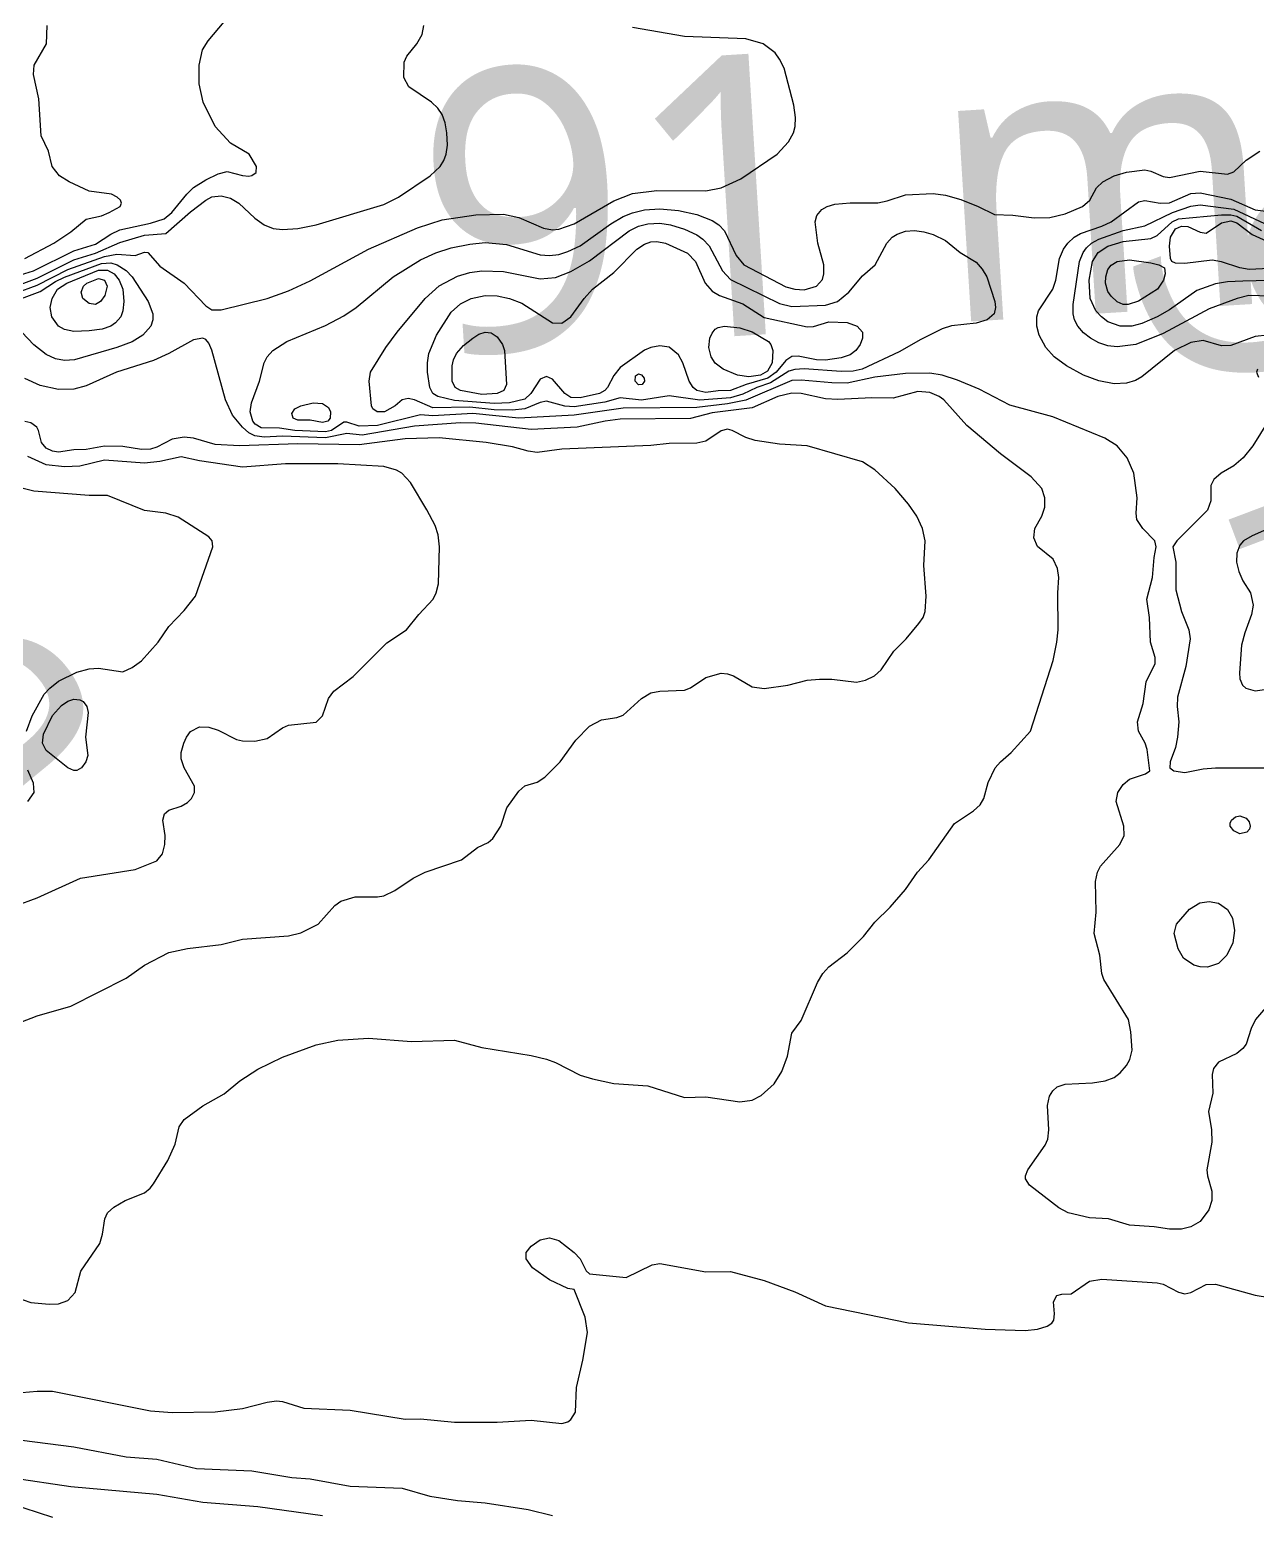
# Model space of a CAD drawing. Extents: x 474277 to 475042, y 254928 to 255625.
# Drawn here: x 474545.12 to 474575.8, y 255560.23 to 255597.33 of the extents above; entities that cross this region are included whole.
import ezdxf

# ---------------------------------------------------------------- set-up
doc = ezdxf.new("R2010")
doc.units = 0
doc.header["$MEASUREMENT"] = 0
doc.layers.add('BaseMapV2_DTM_export_MonNov09090547073261 — entities', color=1, linetype='CONTINUOUS')
doc.styles.get("Standard").update_dxf_attribs({"font": 'romans.shx'})

msp = doc.modelspace()

# ---------------------------------------------------------------- linework, layer by layer
at = {"layer": 'BaseMapV2_DTM_export_MonNov09090547073261 — entities', "color": 15, "linetype": 'Continuous', "true_color": 0xb7484b}
for points in [[(474543.693, 255590.837, 89.75), (474545.212, 255591.308, 89.75), (474546.224, 255591.805, 89.75), (474546.761, 255591.977, 89.75), (474547.144, 255592.224, 89.75), (474547.374, 255592.336, 89.75), (474548.141, 255592.496, 89.75), (474548.483, 255592.611, 89.75), (474548.676, 255592.765, 89.75), (474549.046, 255593.225, 89.75), (474549.214, 255593.386, 89.75), (474549.521, 255593.582, 89.75), (474549.828, 255593.734, 89.75), (474550.058, 255593.792, 89.75), (474550.441, 255593.686, 89.75), (474550.594, 255593.677, 89.75), (474550.671, 255593.686, 89.75), (474550.783, 255593.762, 89.75), (474550.785, 255593.915, 89.75), (474550.603, 255594.222, 89.75), (474550.134, 255594.497, 89.75), (474549.752, 255594.912, 89.75), (474549.459, 255595.525, 89.75), (474549.352, 255595.985, 89.75), (474549.358, 255596.445, 89.75), (474549.439, 255596.829, 89.75), (474549.577, 255597.059, 89.75), (474549.981, 255597.529, 89.75)], [(474544.614, 255590.87, 90), (474545.304, 255591.126, 90), (474546.224, 255591.579, 90), (474546.761, 255591.749, 90), (474547.374, 255592.019, 90), (474547.987, 255592.197, 90), (474548.524, 255592.242, 90), (474549.137, 255592.778, 90), (474549.521, 255593.073, 90), (474549.674, 255593.157, 90), (474549.904, 255593.181, 90), (474550.134, 255593.121, 90), (474550.343, 255592.995, 90), (474550.748, 255592.625, 90), (474550.978, 255592.461, 90), (474551.208, 255592.369, 90), (474551.438, 255592.342, 90), (474551.821, 255592.366, 90), (474552.281, 255592.455, 90), (474553.968, 255592.962, 90), (474554.337, 255593.148, 90), (474555.127, 255593.685, 90), (474555.373, 255593.915, 90), (474555.472, 255594.068, 90), (474555.527, 255594.222, 90), (474555.557, 255594.452, 90), (474555.544, 255594.758, 90), (474555.502, 255595.004, 90), (474555.423, 255595.218, 90), (474555.321, 255595.372, 90), (474555.161, 255595.525, 90), (474554.597, 255595.908, 90), (474554.471, 255596.138, 90), (474554.479, 255596.522, 90), (474554.544, 255596.675, 90), (474554.791, 255596.982, 90), (474554.924, 255597.212, 90), (474554.972, 255597.442, 90)], [(474544.767, 255590.748, 90.25), (474545.304, 255590.953, 90.25), (474546.07, 255591.337, 90.25), (474546.991, 255591.669, 90.25), (474547.297, 255591.728, 90.25), (474547.757, 255591.693, 90.25), (474547.987, 255591.772, 90.25), (474548.074, 255591.768, 90.25), (474548.371, 255591.428, 90.25), (474548.981, 255591.001, 90.25), (474549.521, 255590.431, 90.25), (474549.674, 255590.333, 90.25), (474549.904, 255590.33, 90.25), (474551.054, 255590.616, 90.25), (474551.591, 255590.806, 90.25), (474552.128, 255591.061, 90.25), (474553.586, 255591.845, 90.25), (474554.812, 255592.381, 90.25), (474555.425, 255592.582, 90.25), (474556.268, 255592.707, 90.25), (474556.958, 255592.723, 90.25), (474557.342, 255592.644, 90.25), (474557.955, 255592.378, 90.25), (474558.185, 255592.336, 90.25), (474558.339, 255592.346, 90.25), (474558.722, 255592.478, 90.25), (474559.719, 255593.055, 90.25), (474560.179, 255593.237, 90.25), (474560.792, 255593.314, 90.25), (474562.019, 255593.309, 90.25), (474562.402, 255593.378, 90.25), (474562.887, 255593.608, 90.25), (474563.797, 255594.222, 90.25), (474564.083, 255594.528, 90.25), (474564.206, 255594.758, 90.25), (474564.247, 255594.912, 90.25), (474564.259, 255595.142, 90.25), (474564.218, 255595.448, 90.25), (474563.971, 255596.369, 90.25), (474563.86, 255596.599, 90.25), (474563.749, 255596.752, 90.25), (474563.45, 255596.982, 90.25), (474563.016, 255597.104, 90.25), (474561.482, 255597.163, 90.25), (474560.179, 255597.387, 90.25)], [(474544.997, 255591.615, 89.5), (474545.72, 255591.998, 89.5), (474546.147, 255592.281, 89.5), (474546.53, 255592.601, 89.5), (474546.914, 255592.686, 89.5), (474547.105, 255592.765, 89.5), (474547.381, 255592.918, 89.5), (474547.416, 255592.995, 89.5), (474547.387, 255593.071, 89.5), (474547.304, 255593.148, 89.5), (474547.161, 255593.225, 89.5), (474546.607, 255593.299, 89.5), (474546.104, 255593.531, 89.5), (474545.864, 255593.685, 89.5), (474545.679, 255593.915, 89.5), (474545.587, 255594.298, 89.5), (474545.411, 255594.682, 89.5), (474545.349, 255595.602, 89.5), (474545.212, 255596.215, 89.5), (474545.236, 255596.445, 89.5), (474545.544, 255596.982, 89.5), (474545.558, 255597.442, 89.5)], [(474576.358, 255573.308, 90.5), (474575.753, 255572.599, 90.5), (474575.638, 255572.369, 90.5), (474575.518, 255571.985, 90.5), (474575.437, 255571.869, 90.5), (474575.284, 255571.745, 90.5), (474574.824, 255571.529, 90.5), (474574.698, 255571.372, 90.5), (474574.665, 255571.219, 90.5), (474574.688, 255570.759, 90.5), (474574.574, 255570.299, 90.5), (474574.648, 255569.839, 90.5), (474574.66, 255569.532, 90.5), (474574.537, 255568.842, 90.5), (474574.55, 255568.688, 90.5), (474574.658, 255568.305, 90.5), (474574.661, 255568.075, 90.5), (474574.583, 255567.845, 90.5), (474574.364, 255567.552, 90.5), (474574.134, 255567.414, 90.5), (474573.904, 255567.355, 90.5), (474573.597, 255567.355, 90.5), (474573.214, 255567.42, 90.5), (474572.6, 255567.454, 90.5), (474572.076, 255567.615, 90.5), (474571.604, 255567.638, 90.5), (474571.067, 255567.767, 90.5), (474570.837, 255567.888, 90.5), (474570.104, 255568.458, 90.5), (474570.004, 255568.612, 90.5), (474570.001, 255568.688, 90.5), (474570.058, 255568.842, 90.5), (474570.496, 255569.455, 90.5), (474570.564, 255569.609, 90.5), (474570.586, 255569.839, 90.5), (474570.549, 255570.452, 90.5), (474570.603, 255570.682, 90.5), (474570.683, 255570.819, 90.5), (474570.795, 255570.912, 90.5), (474570.99, 255570.98, 90.5), (474571.68, 255571.011, 90.5), (474571.992, 255571.065, 90.5), (474572.217, 255571.145, 90.5), (474572.37, 255571.261, 90.5), (474572.527, 255571.449, 90.5), (474572.613, 255571.602, 90.5), (474572.667, 255571.832, 90.5), (474572.637, 255572.292, 90.5), (474572.573, 255572.599, 90.5), (474571.964, 255573.596, 90.5), (474571.909, 255573.749, 90.5), (474571.859, 255574.209, 90.5), (474571.719, 255574.746, 90.5), (474571.768, 255575.283, 90.5), (474571.749, 255576.049, 90.5), (474571.799, 255576.279, 90.5), (474571.876, 255576.433, 90.5), (474572.361, 255576.969, 90.5), (474572.467, 255577.199, 90.5), (474572.462, 255577.429, 90.5), (474572.267, 255578.043, 90.5), (474572.309, 255578.273, 90.5), (474572.447, 255578.473, 90.5), (474572.6, 255578.602, 90.5), (474572.999, 255578.733, 90.5), (474573.11, 255578.81, 90.5), (474573.047, 255579.346, 90.5), (474572.995, 255579.5, 90.5), (474572.826, 255579.806, 90.5), (474572.8, 255580.036, 90.5), (474572.946, 255580.497, 90.5), (474573.018, 255581.033, 90.5), (474573.245, 255581.493, 90.5), (474573.241, 255581.647, 90.5), (474573.126, 255582.03, 90.5), (474573.104, 255582.643, 90.5), (474573.034, 255583.104, 90.5), (474573.178, 255583.64, 90.5), (474573.214, 255584.14, 90.5), (474573.268, 255584.407, 90.5), (474573.233, 255584.56, 90.5), (474572.932, 255584.867, 90.5), (474572.787, 255585.097, 90.5), (474572.769, 255585.25, 90.5), (474572.792, 255585.634, 90.5), (474572.707, 255586.247, 90.5), (474572.545, 255586.631, 90.5), (474572.294, 255586.937, 90.5), (474571.987, 255587.123, 90.5), (474570.683, 255587.656, 90.5), (474569.61, 255587.949, 90.5), (474568.843, 255588.348, 90.5), (474568.307, 255588.574, 90.5), (474567.923, 255588.704, 90.5), (474567.616, 255588.746, 90.5), (474567.003, 255588.74, 90.5), (474566.236, 255588.653, 90.5), (474565.546, 255588.502, 90.5), (474565.163, 255588.507, 90.5), (474564.396, 255588.579, 90.5), (474564.166, 255588.567, 90.5), (474563.016, 255588.072, 90.5), (474562.556, 255587.981, 90.5), (474561.789, 255587.895, 90.5), (474559.949, 255587.874, 90.5), (474558.722, 255587.7, 90.5), (474557.342, 255587.627, 90.5), (474556.192, 255587.739, 90.5), (474555.195, 255587.685, 90.5), (474554.888, 255587.712, 90.5), (474553.815, 255587.439, 90.5), (474553.355, 255587.424, 90.5), (474553.048, 255587.525, 90.5), (474552.971, 255587.522, 90.5), (474552.665, 255587.321, 90.5), (474552.511, 255587.286, 90.5), (474551.744, 255587.317, 90.5), (474551.361, 255587.378, 90.5), (474550.901, 255587.387, 90.5), (474550.755, 255587.474, 90.5), (474550.7, 255587.551, 90.5), (474550.628, 255587.781, 90.5), (474550.662, 255588.011, 90.5), (474550.865, 255588.548, 90.5), (474550.975, 255589.008, 90.5), (474551.057, 255589.161, 90.5), (474551.192, 255589.314, 90.5), (474551.545, 255589.544, 90.5), (474552.511, 255589.942, 90.5), (474552.971, 255590.182, 90.5), (474553.278, 255590.394, 90.5), (474554.2, 255591.155, 90.5), (474554.888, 255591.583, 90.5), (474555.272, 255591.755, 90.5), (474555.655, 255591.882, 90.5), (474556.115, 255591.978, 90.5), (474556.498, 255592.015, 90.5), (474557.035, 255591.962, 90.5), (474557.879, 255591.705, 90.5), (474558.109, 255591.689, 90.5), (474558.339, 255591.719, 90.5), (474558.569, 255591.789, 90.5), (474558.875, 255591.935, 90.5), (474559.642, 255592.48, 90.5), (474559.949, 255592.664, 90.5), (474560.179, 255592.758, 90.5), (474560.486, 255592.831, 90.5), (474560.869, 255592.858, 90.5), (474561.329, 255592.819, 90.5), (474561.789, 255592.712, 90.5), (474562.172, 255592.562, 90.5), (474562.337, 255592.458, 90.5), (474562.484, 255592.305, 90.5), (474562.77, 255591.691, 90.5), (474562.964, 255591.461, 90.5), (474564.013, 255590.907, 90.5), (474564.243, 255590.848, 90.5), (474564.473, 255590.836, 90.5), (474564.779, 255590.924, 90.5), (474564.933, 255591.091, 90.5), (474564.967, 255591.231, 90.5), (474564.962, 255591.461, 90.5), (474564.817, 255591.998, 90.5), (474564.745, 255592.535, 90.5), (474564.786, 255592.688, 90.5), (474564.915, 255592.841, 90.5), (474565.048, 255592.918, 90.5), (474565.239, 255592.975, 90.5), (474565.623, 255593.009, 90.5), (474566.313, 255593.011, 90.5), (474566.543, 255593.054, 90.5), (474567.003, 255593.204, 90.5), (474567.693, 255593.242, 90.5), (474568, 255593.195, 90.5), (474568.383, 255593.087, 90.5), (474568.821, 255592.918, 90.5), (474569.227, 255592.718, 90.5), (474569.687, 255592.699, 90.5), (474570.223, 255592.633, 90.5), (474570.607, 255592.642, 90.5), (474570.99, 255592.732, 90.5), (474571.428, 255592.918, 90.5), (474571.61, 255593.071, 90.5), (474571.774, 255593.378, 90.5), (474571.933, 255593.531, 90.5), (474572.217, 255593.685, 90.5), (474572.524, 255593.773, 90.5), (474572.984, 255593.833, 90.5), (474573.137, 255593.801, 90.5), (474573.444, 255593.662, 90.5), (474573.597, 255593.637, 90.5), (474574.364, 255593.799, 90.5), (474575.054, 255593.726, 90.5), (474575.207, 255593.785, 90.5), (474575.514, 255594.077, 90.5), (474575.856, 255594.298, 90.5)], [(474576.358, 255589.732, 90.75), (474575.744, 255589.663, 90.75), (474575.131, 255589.44, 90.75), (474574.901, 255589.437, 90.75), (474574.441, 255589.569, 90.75), (474574.134, 255589.515, 90.75), (474573.723, 255589.314, 90.75), (474572.907, 255588.656, 90.75), (474572.754, 255588.57, 90.75), (474572.524, 255588.498, 90.75), (474572.217, 255588.483, 90.75), (474571.834, 255588.556, 90.75), (474571.45, 255588.702, 90.75), (474571.03, 255588.931, 90.75), (474570.721, 255589.161, 90.75), (474570.513, 255589.391, 90.75), (474570.346, 255589.698, 90.75), (474570.286, 255589.928, 90.75), (474570.285, 255590.158, 90.75), (474570.327, 255590.311, 90.75), (474570.685, 255590.848, 90.75), (474570.76, 255591.072, 90.75), (474570.85, 255591.615, 90.75), (474570.95, 255591.845, 90.75), (474571.06, 255591.998, 90.75), (474571.223, 255592.151, 90.75), (474571.374, 255592.243, 90.75), (474571.91, 255592.424, 90.75), (474572.147, 255592.535, 90.75), (474572.83, 255593.035, 90.75), (474572.984, 255593.064, 90.75), (474573.367, 255593, 90.75), (474573.597, 255593.006, 90.75), (474574.134, 255593.242, 90.75), (474574.364, 255593.259, 90.75), (474575.131, 255593.098, 90.75), (474575.744, 255592.832, 90.75), (474576.204, 255592.771, 90.75)], [(474572.757, 255589.468, 91), (474572.294, 255589.405, 91), (474572.064, 255589.434, 91), (474571.834, 255589.508, 91), (474571.627, 255589.621, 91), (474571.45, 255589.762, 91), (474571.31, 255589.928, 91), (474571.231, 255590.081, 91), (474571.193, 255590.234, 91), (474571.191, 255590.464, 91), (474571.349, 255591.538, 91), (474571.444, 255591.768, 91), (474571.527, 255591.882, 91), (474571.654, 255591.998, 91), (474571.834, 255592.098, 91), (474572.447, 255592.318, 91), (474572.984, 255592.434, 91), (474573.674, 255592.763, 91), (474574.134, 255592.921, 91), (474574.364, 255592.957, 91), (474575.207, 255592.846, 91), (474575.974, 255592.491, 91)], [(474553.982, 255587.781, 90.75), (474553.802, 255587.781, 90.75), (474553.696, 255587.857, 90.75), (474553.659, 255587.934, 90.75), (474553.606, 255588.548, 90.75), (474553.639, 255588.778, 90.75), (474554.02, 255589.391, 90.75), (474554.303, 255589.774, 90.75), (474555.005, 255590.618, 90.75), (474555.348, 255590.93, 90.75), (474555.808, 255591.177, 90.75), (474556.115, 255591.266, 90.75), (474556.422, 255591.31, 90.75), (474556.958, 255591.291, 90.75), (474557.879, 255591.107, 90.75), (474558.262, 255591.14, 90.75), (474558.645, 255591.293, 90.75), (474559.105, 255591.555, 90.75), (474560.102, 255592.309, 90.75), (474560.332, 255592.42, 90.75), (474560.562, 255592.482, 90.75), (474560.869, 255592.497, 90.75), (474561.131, 255592.458, 90.75), (474561.482, 255592.348, 90.75), (474561.789, 255592.205, 90.75), (474561.942, 255592.097, 90.75), (474562.096, 255591.936, 90.75), (474562.431, 255591.308, 90.75), (474562.632, 255591.094, 90.75), (474563.859, 255590.494, 90.75), (474564.166, 255590.417, 90.75), (474565.009, 255590.447, 90.75), (474565.302, 255590.541, 90.75), (474565.587, 255590.771, 90.75), (474565.93, 255591.179, 90.75), (474566.25, 255591.461, 90.75), (474566.537, 255591.998, 90.75), (474566.673, 255592.151, 90.75), (474566.793, 255592.228, 90.75), (474567.003, 255592.295, 90.75), (474567.233, 255592.312, 90.75), (474567.463, 255592.282, 90.75), (474567.693, 255592.214, 90.75), (474568, 255592.065, 90.75), (474568.372, 255591.768, 90.75), (474568.767, 255591.521, 90.75), (474568.92, 255591.348, 90.75), (474569.037, 255591.155, 90.75), (474569.24, 255590.541, 90.75), (474569.256, 255590.388, 90.75), (474569.217, 255590.234, 90.75), (474569.047, 255590.081, 90.75), (474568.767, 255590.001, 90.75), (474568.153, 255589.936, 90.75), (474567.923, 255589.862, 90.75), (474567.386, 255589.595, 90.75), (474566.85, 255589.284, 90.75), (474565.922, 255588.854, 90.75), (474565.7, 255588.804, 90.75), (474565.393, 255588.791, 90.75), (474564.473, 255588.855, 90.75), (474564.243, 255588.844, 90.75), (474564.089, 255588.797, 90.75), (474563.629, 255588.512, 90.75), (474563.292, 255588.394, 90.75), (474562.939, 255588.228, 90.75), (474562.632, 255588.136, 90.75), (474561.866, 255588.078, 90.75), (474561.099, 255588.183, 90.75), (474560.409, 255588.076, 90.75), (474559.872, 255588.133, 90.75), (474559.489, 255588.029, 90.75), (474558.722, 255587.906, 90.75), (474558.492, 255587.925, 90.75), (474558.032, 255588.051, 90.75), (474557.879, 255588.018, 90.75), (474557.495, 255587.858, 90.75), (474557.188, 255587.827, 90.75), (474556.728, 255587.834, 90.75), (474556.115, 255587.898, 90.75), (474555.195, 255587.881, 90.75), (474554.735, 255588.082, 90.75), (474554.581, 255588.117, 90.75), (474554.428, 255588.081, 90.75), (474554.25, 255587.934, 90.75), (474553.982, 255587.781, 90.75)], [(474572.657, 255589.928, 91.25), (474572.37, 255589.922, 91.25), (474572.064, 255590.033, 91.25), (474571.9, 255590.158, 91.25), (474571.762, 255590.311, 91.25), (474571.617, 255590.618, 91.25), (474571.591, 255591.078, 91.25), (474571.679, 255591.538, 91.25), (474571.819, 255591.768, 91.25), (474572.064, 255591.927, 91.25), (474572.447, 255592.038, 91.25), (474573.137, 255592.113, 91.25), (474573.29, 255592.194, 91.25), (474573.664, 255592.535, 91.25), (474573.827, 255592.607, 91.25), (474574.901, 255592.711, 91.25), (474575.131, 255592.71, 91.25), (474575.284, 255592.674, 91.25), (474575.897, 255592.316, 91.25)], [(474576.427, 255591.385, 91.5), (474575.591, 255591.345, 91.5), (474575.361, 255591.386, 91.5), (474574.901, 255591.536, 91.5), (474574.671, 255591.57, 91.5), (474573.981, 255591.491, 91.5), (474573.751, 255591.496, 91.5), (474573.658, 255591.538, 91.5), (474573.625, 255591.615, 91.5), (474573.604, 255591.921, 91.5), (474573.629, 255592.151, 91.5), (474573.751, 255592.357, 91.5), (474573.904, 255592.427, 91.5), (474574.057, 255592.415, 91.5), (474574.364, 255592.274, 91.5), (474574.517, 255592.252, 91.5), (474574.901, 255592.505, 91.5), (474575.131, 255592.554, 91.5), (474575.284, 255592.508, 91.5), (474575.667, 255592.217, 91.5), (474576.127, 255592.01, 91.5)], [(474557.112, 255588.011, 91), (474556.728, 255587.99, 91), (474555.732, 255588.07, 91), (474555.32, 255588.164, 91), (474555.193, 255588.241, 91), (474555.116, 255588.394, 91), (474555.06, 255588.778, 91), (474555.057, 255589.008, 91), (474555.094, 255589.238, 91), (474555.284, 255589.698, 91), (474555.655, 255590.274, 91), (474555.885, 255590.48, 91), (474556.154, 255590.618, 91), (474556.498, 255590.689, 91), (474556.805, 255590.682, 91), (474557.112, 255590.619, 91), (474557.418, 255590.497, 91), (474558.185, 255590.012, 91), (474558.415, 255589.999, 91), (474558.645, 255590.155, 91), (474558.975, 255590.618, 91), (474559.187, 255590.848, 91), (474559.719, 255591.265, 91), (474560.287, 255591.845, 91), (474560.486, 255591.978, 91), (474560.639, 255592.032, 91), (474560.792, 255592.043, 91), (474561.005, 255591.998, 91), (474561.559, 255591.746, 91), (474561.76, 255591.538, 91), (474561.995, 255591.001, 91), (474562.172, 255590.8, 91), (474562.36, 255590.694, 91), (474562.939, 255590.479, 91), (474563.476, 255590.138, 91), (474564.549, 255589.904, 91), (474564.703, 255589.915, 91), (474565.086, 255590.032, 91), (474565.546, 255590.019, 91), (474565.797, 255589.928, 91), (474565.932, 255589.774, 91), (474565.93, 255589.621, 91), (474565.87, 255589.468, 91), (474565.766, 255589.314, 91), (474565.623, 255589.208, 91), (474565.393, 255589.132, 91), (474565.009, 255589.078, 91), (474564.779, 255589.086, 91), (474564.319, 255589.176, 91), (474564.166, 255589.165, 91), (474564.013, 255589.069, 91), (474563.772, 255588.778, 91), (474563.565, 255588.624, 91), (474563.022, 255588.471, 91), (474562.632, 255588.316, 91), (474562.326, 255588.312, 91), (474562.019, 255588.265, 91), (474561.792, 255588.318, 91), (474561.701, 255588.394, 91), (474561.598, 255588.548, 91), (474561.441, 255589.008, 91), (474561.329, 255589.211, 91), (474561.099, 255589.397, 91), (474560.869, 255589.437, 91), (474560.639, 255589.394, 91), (474560.486, 255589.321, 91), (474559.872, 255588.895, 91), (474559.719, 255588.692, 91), (474559.562, 255588.394, 91), (474559.489, 255588.314, 91), (474559.359, 255588.241, 91), (474558.875, 255588.131, 91), (474558.645, 255588.143, 91), (474558.492, 255588.244, 91), (474558.185, 255588.597, 91), (474558.032, 255588.663, 91), (474557.879, 255588.6, 91), (474557.645, 255588.241, 91), (474557.495, 255588.1, 91), (474557.112, 255588.011, 91)], [(474544.918, 255590.618, 90.5), (474545.38, 255590.795, 90.5), (474545.764, 255591.045, 90.5), (474545.994, 255591.151, 90.5), (474546.914, 255591.489, 90.5), (474547.144, 255591.505, 90.5), (474547.31, 255591.461, 90.5), (474547.527, 255591.316, 90.5), (474547.684, 255591.155, 90.5), (474548.077, 255590.541, 90.5), (474548.198, 255590.234, 90.5), (474548.199, 255590.081, 90.5), (474548.148, 255589.928, 90.5), (474547.951, 255589.698, 90.5), (474547.681, 255589.534, 90.5), (474547.297, 255589.392, 90.5), (474546.236, 255589.084, 90.5)], [(474546.935, 255589.851, 90.75), (474546.607, 255589.805, 90.75), (474546.224, 255589.793, 90.75), (474545.994, 255589.839, 90.75), (474545.84, 255589.928, 90.75), (474545.675, 255590.158, 90.75), (474545.632, 255590.388, 90.75), (474545.679, 255590.618, 90.75), (474545.813, 255590.848, 90.75), (474546.048, 255591.001, 90.75), (474546.837, 255591.323, 90.75), (474547.067, 255591.328, 90.75), (474547.232, 255591.231, 90.75), (474547.357, 255591.078, 90.75), (474547.444, 255590.848, 90.75), (474547.47, 255590.541, 90.75), (474547.45, 255590.311, 90.75), (474547.394, 255590.158, 90.75), (474547.264, 255590.004, 90.75), (474547.144, 255589.925, 90.75), (474546.935, 255589.851, 90.75)], [(474572.571, 255590.464, 91.5), (474572.447, 255590.47, 91.5), (474572.294, 255590.535, 91.5), (474572.14, 255590.672, 91.5), (474572.064, 255590.787, 91.5), (474572.006, 255591.001, 91.5), (474572.012, 255591.155, 91.5), (474572.064, 255591.337, 91.5), (474572.14, 255591.448, 91.5), (474572.294, 255591.544, 91.5), (474572.6, 255591.579, 91.5), (474573.137, 255591.507, 91.5), (474573.332, 255591.461, 91.5), (474573.478, 255591.385, 91.5), (474573.493, 255591.231, 91.5), (474573.455, 255591.078, 91.5), (474573.303, 255590.848, 91.5), (474572.83, 255590.549, 91.5), (474572.571, 255590.464, 91.5)], [(474546.892, 255590.541, 91), (474546.761, 255590.47, 91), (474546.607, 255590.491, 91), (474546.45, 255590.618, 91), (474546.403, 255590.771, 91), (474546.468, 255590.925, 91), (474546.551, 255591.001, 91), (474546.837, 255591.116, 91), (474546.988, 255591.078, 91), (474547.052, 255590.925, 91), (474546.995, 255590.694, 91), (474546.892, 255590.541, 91)], [(474576.434, 255591.078, 91.25), (474575.437, 255591.053, 91.25), (474575.054, 255591.031, 91.25), (474574.747, 255590.979, 91.25), (474574.287, 255590.812, 91.25), (474573.597, 255590.329, 91.25), (474573.291, 255590.158, 91.25), (474572.907, 255589.994, 91.25), (474572.657, 255589.928, 91.25)], [(474576.664, 255590.66, 91), (474575.584, 255590.694, 91), (474575.296, 255590.618, 91), (474574.594, 255590.357, 91), (474573.444, 255589.743, 91), (474572.757, 255589.468, 91)], [(474563.385, 255588.701, 91.25), (474563.093, 255588.66, 91.25), (474562.807, 255588.701, 91.25), (474562.451, 255588.854, 91.25), (474562.249, 255588.999, 91.25), (474562.145, 255589.161, 91.25), (474562.091, 255589.391, 91.25), (474562.117, 255589.621, 91.25), (474562.172, 255589.753, 91.25), (474562.249, 255589.846, 91.25), (474562.326, 255589.894, 91.25), (474562.479, 255589.927, 91.25), (474562.863, 255589.883, 91.25), (474563.169, 255589.782, 91.25), (474563.585, 255589.544, 91.25), (474563.642, 255589.468, 91.25), (474563.689, 255589.314, 91.25), (474563.675, 255589.008, 91.25), (474563.553, 255588.804, 91.25), (474563.385, 255588.701, 91.25)], [(474544.767, 255565.655, 90.25), (474545.15, 255565.529, 90.25), (474545.61, 255565.48, 90.25), (474545.84, 255565.493, 90.25), (474546.07, 255565.575, 90.25), (474546.255, 255565.775, 90.25), (474546.395, 255566.311, 90.25), (474546.87, 255567.002, 90.25), (474546.943, 255567.232, 90.25), (474546.998, 255567.615, 90.25), (474547.067, 255567.768, 90.25), (474547.221, 255567.904, 90.25), (474547.508, 255568.075, 90.25), (474547.987, 255568.266, 90.25), (474548.133, 255568.382, 90.25), (474548.217, 255568.491, 90.25), (474548.568, 255569.072, 90.25), (474548.754, 255569.478, 90.25), (474548.859, 255569.915, 90.25), (474548.984, 255570.099, 90.25), (474549.444, 255570.443, 90.25), (474549.981, 255570.74, 90.25), (474550.374, 255571.065, 90.25), (474550.824, 255571.356, 90.25), (474551.438, 255571.659, 90.25), (474552.281, 255571.963, 90.25), (474552.818, 255572.083, 90.25), (474553.585, 255572.134, 90.25), (474554.658, 255572.044, 90.25), (474555.732, 255572.082, 90.25), (474556.422, 255571.897, 90.25), (474557.649, 255571.698, 90.25), (474558.032, 255571.604, 90.25), (474558.262, 255571.521, 90.25), (474558.875, 255571.21, 90.25), (474559.182, 255571.115, 90.25), (474559.719, 255570.996, 90.25), (474560.562, 255570.936, 90.25), (474561.482, 255570.65, 90.25), (474562.019, 255570.666, 90.25), (474562.863, 255570.544, 90.25), (474563.169, 255570.585, 90.25), (474563.399, 255570.695, 90.25), (474563.719, 255570.989, 90.25), (474563.911, 255571.295, 90.25), (474564.057, 255571.679, 90.25), (474564.166, 255572.254, 90.25), (474564.396, 255572.573, 90.25), (474564.806, 255573.519, 90.25), (474564.936, 255573.749, 90.25), (474565.086, 255573.914, 90.25), (474565.546, 255574.262, 90.25), (474565.951, 255574.669, 90.25), (474566.236, 255575.034, 90.25), (474566.62, 255575.402, 90.25), (474567.003, 255575.846, 90.25), (474567.307, 255576.279, 90.25), (474567.59, 255576.586, 90.25), (474568.23, 255577.499, 90.25), (474568.704, 255577.813, 90.25), (474568.87, 255577.966, 90.25), (474568.958, 255578.12, 90.25), (474569.073, 255578.519, 90.25), (474569.247, 255578.886, 90.25), (474569.376, 255579.04, 90.25), (474569.646, 255579.27, 90.25), (474570.126, 255579.806, 90.25), (474570.698, 255581.57, 90.25), (474570.79, 255582.03, 90.25), (474570.817, 255582.337, 90.25), (474570.812, 255583.257, 90.25), (474570.84, 255583.64, 90.25), (474570.801, 255583.87, 90.25), (474570.696, 255584.1, 90.25), (474570.3, 255584.418, 90.25), (474570.208, 255584.637, 90.25), (474570.24, 255584.867, 90.25), (474570.407, 255585.174, 90.25), (474570.485, 255585.404, 90.25), (474570.489, 255585.634, 90.25), (474570.407, 255585.864, 90.25), (474570.147, 255586.157, 90.25), (474569.38, 255586.731, 90.25), (474568.537, 255587.445, 90.25), (474567.964, 255588.087, 90.25), (474567.846, 255588.171, 90.25), (474567.616, 255588.268, 90.25), (474567.31, 255588.291, 90.25), (474566.696, 255588.125, 90.25), (474566.16, 255588.136, 90.25), (474565.316, 255588.092, 90.25), (474565.009, 255588.11, 90.25), (474564.396, 255588.242, 90.25), (474564.166, 255588.252, 90.25), (474563.818, 255588.164, 90.25), (474563.169, 255587.884, 90.25), (474562.172, 255587.756, 90.25), (474561.636, 255587.621, 90.25), (474559.872, 255587.601, 90.25), (474559.501, 255587.551, 90.25), (474558.799, 255587.4, 90.25), (474557.649, 255587.344, 90.25), (474556.268, 255587.501, 90.25), (474555.885, 255587.507, 90.25), (474554.735, 255587.425, 90.25), (474553.431, 255587.197, 90.25), (474553.048, 255587.241, 90.25), (474552.511, 255587.136, 90.25), (474551.438, 255587.174, 90.25), (474550.978, 255587.154, 90.25), (474550.748, 255587.187, 90.25), (474550.594, 255587.261, 90.25), (474550.439, 255587.397, 90.25), (474550.186, 255587.704, 90.25), (474550.01, 255588.087, 90.25), (474549.674, 255589.326, 90.25), (474549.598, 255589.498, 90.25), (474549.521, 255589.588, 90.25), (474549.444, 255589.624, 90.25), (474549.214, 255589.582, 90.25), (474548.593, 255589.238, 90.25), (474548.217, 255589.066, 90.25), (474547.286, 255588.778, 90.25), (474546.53, 255588.436, 90.25), (474546.224, 255588.352, 90.25), (474545.84, 255588.346, 90.25), (474545.38, 255588.44, 90.25), (474544.997, 255588.613, 90.25)], [(474546.236, 255589.084, 90.5), (474545.994, 255589.066, 90.5), (474545.764, 255589.108, 90.5), (474545.534, 255589.219, 90.5), (474545.227, 255589.459, 90.5), (474544.922, 255589.774, 90.5)], [(474556.803, 255588.241, 91.25), (474556.422, 255588.219, 91.25), (474555.885, 255588.313, 91.25), (474555.75, 255588.394, 91.25), (474555.68, 255588.548, 91.25), (474555.676, 255588.931, 91.25), (474555.707, 255589.084, 91.25), (474555.781, 255589.238, 91.25), (474555.962, 255589.442, 91.25), (474556.192, 255589.627, 91.25), (474556.345, 255589.724, 91.25), (474556.498, 255589.773, 91.25), (474556.652, 255589.756, 91.25), (474556.805, 255589.656, 91.25), (474556.932, 255589.468, 91.25), (474556.984, 255589.314, 91.25), (474557.032, 255588.471, 91.25), (474556.965, 255588.318, 91.25), (474556.803, 255588.241, 91.25)], [(474560.427, 255588.471, 91), (474560.332, 255588.46, 91), (474560.25, 255588.548, 91), (474560.256, 255588.682, 91), (474560.332, 255588.735, 91), (474560.409, 255588.71, 91), (474560.471, 255588.624, 91), (474560.479, 255588.548, 91), (474560.427, 255588.471, 91)], [(474575.801, 255588.854, 90.5), (474575.777, 255588.778, 90.5), (474575.821, 255588.652, 90.5)], [(474552.571, 255587.551, 90.75), (474552.435, 255587.518, 90.75), (474552.128, 255587.575, 90.75), (474551.821, 255587.577, 90.75), (474551.702, 255587.627, 90.75), (474551.668, 255587.746, 90.75), (474551.744, 255587.858, 90.75), (474551.898, 255587.935, 90.75), (474552.205, 255588.006, 90.75), (474552.435, 255587.992, 90.75), (474552.588, 255587.891, 90.75), (474552.638, 255587.781, 90.75), (474552.625, 255587.627, 90.75), (474552.571, 255587.551, 90.75)], [(474544.384, 255572.335, 90), (474545.304, 255572.686, 90), (474546.147, 255572.928, 90), (474547.527, 255573.633, 90), (474547.987, 255573.954, 90), (474548.601, 255574.271, 90), (474549.061, 255574.376, 90), (474549.904, 255574.469, 90), (474550.441, 255574.605, 90), (474551.591, 255574.688, 90), (474551.898, 255574.76, 90), (474552.327, 255574.976, 90), (474552.741, 255575.443, 90), (474552.895, 255575.558, 90), (474553.249, 255575.666, 90), (474553.815, 255575.659, 90), (474553.968, 255575.691, 90), (474554.244, 255575.819, 90), (474554.703, 255576.126, 90), (474555.003, 255576.279, 90), (474555.913, 255576.586, 90), (474556.311, 255576.893, 90), (474556.575, 255577.022, 90), (474556.697, 255577.123, 90), (474556.894, 255577.429, 90), (474557.042, 255577.89, 90), (474557.342, 255578.304, 90), (474557.495, 255578.439, 90), (474557.802, 255578.532, 90), (474557.993, 255578.656, 90), (474558.379, 255579.04, 90), (474558.77, 255579.576, 90), (474559.105, 255579.932, 90), (474559.412, 255580.083, 90), (474559.795, 255580.141, 90), (474559.949, 255580.203, 90), (474560.409, 255580.621, 90), (474560.639, 255580.758, 90), (474560.869, 255580.807, 90), (474561.482, 255580.824, 90), (474561.636, 255580.885, 90), (474562.019, 255581.148, 90), (474562.402, 255581.251, 90), (474562.556, 255581.24, 90), (474562.709, 255581.188, 90), (474563.169, 255580.911, 90), (474563.476, 255580.867, 90), (474564.066, 255580.957, 90), (474564.549, 255581.074, 90), (474564.856, 255581.102, 90), (474565.163, 255581.104, 90), (474565.776, 255581.026, 90), (474566.006, 255581.081, 90), (474566.226, 255581.187, 90), (474566.393, 255581.34, 90), (474566.717, 255581.8, 90), (474567.025, 255582.107, 90), (474567.339, 255582.49, 90), (474567.442, 255582.643, 90), (474567.5, 255582.797, 90), (474567.524, 255583.18, 90), (474567.461, 255583.947, 90), (474567.493, 255584.56, 90), (474567.427, 255584.867, 90), (474567.29, 255585.174, 90), (474567.08, 255585.48, 90), (474566.744, 255585.864, 90), (474566.236, 255586.335, 90), (474565.93, 255586.538, 90), (474564.549, 255586.936, 90), (474563.859, 255586.974, 90), (474563.246, 255587.071, 90), (474563.016, 255587.141, 90), (474562.674, 255587.321, 90), (474562.556, 255587.347, 90), (474562.402, 255587.31, 90), (474562.019, 255587.053, 90), (474561.789, 255587.004, 90), (474561.099, 255586.995, 90), (474560.639, 255586.946, 90), (474558.415, 255586.851, 90), (474557.802, 255586.768, 90), (474557.572, 255586.802, 90), (474557.188, 255586.913, 90), (474556.525, 255587.014, 90), (474555.348, 255587.13, 90), (474554.505, 255587.112, 90), (474553.355, 255586.961, 90), (474551.821, 255586.981, 90), (474550.364, 255586.931, 90), (474549.751, 255586.967, 90), (474549.214, 255587.125, 90), (474548.984, 255587.154, 90), (474548.677, 255587.101, 90), (474548.294, 255586.898, 90), (474548.141, 255586.852, 90), (474547.911, 255586.845, 90), (474547.451, 255586.918, 90), (474546.991, 255586.929, 90), (474546.53, 255586.841, 90), (474546.224, 255586.835, 90), (474545.84, 255586.78, 90), (474545.687, 255586.801, 90), (474545.534, 255586.873, 90), (474545.417, 255587.014, 90), (474545.34, 255587.321, 90), (474545.295, 255587.397, 90), (474545.15, 255587.507, 90), (474544.997, 255587.544, 90)], [(474576.067, 255587.551, 90.5), (474575.684, 255586.937, 90.5), (474575.438, 255586.631, 90.5), (474575.207, 255586.438, 90.5), (474574.895, 255586.247, 90.5), (474574.706, 255586.094, 90.5), (474574.636, 255585.941, 90.5), (474574.63, 255585.557, 90.5), (474574.547, 255585.327, 90.5), (474573.781, 255584.56, 90.5), (474573.688, 255584.407, 90.5), (474573.757, 255584.024, 90.5), (474573.757, 255583.334, 90.5), (474573.9, 255582.797, 90.5), (474574.086, 255582.337, 90.5), (474574.115, 255582.107, 90.5), (474574.006, 255581.417, 90.5), (474573.797, 255580.65, 90.5), (474573.789, 255580.42, 90.5), (474573.831, 255580.036, 90.5), (474573.804, 255579.653, 90.5), (474573.751, 255579.392, 90.5), (474573.618, 255579.04, 90.5), (474573.608, 255578.886, 90.5), (474573.708, 255578.81, 90.5), (474573.981, 255578.772, 90.5), (474574.441, 255578.862, 90.5), (474574.747, 255578.886, 90.5), (474576.281, 255578.889, 90.5)], [(474544.767, 255575.439, 89.75), (474545.304, 255575.635, 89.75), (474546.39, 255576.126, 89.75), (474547.757, 255576.347, 89.75), (474548.294, 255576.564, 89.75), (474548.438, 255576.739, 89.75), (474548.501, 255576.969, 89.75), (474548.505, 255577.199, 89.75), (474548.447, 255577.583, 89.75), (474548.49, 255577.736, 89.75), (474548.601, 255577.828, 89.75), (474548.907, 255577.931, 89.75), (474549.061, 255578.022, 89.75), (474549.16, 255578.12, 89.75), (474549.238, 255578.273, 89.75), (474549.236, 255578.426, 89.75), (474548.982, 255578.886, 89.75), (474548.903, 255579.116, 89.75), (474548.906, 255579.27, 89.75), (474548.971, 255579.5, 89.75), (474549.036, 255579.653, 89.75), (474549.137, 255579.792, 89.75), (474549.367, 255579.91, 89.75), (474549.598, 255579.904, 89.75), (474549.828, 255579.827, 89.75), (474550.288, 255579.593, 89.75), (474550.441, 255579.56, 89.75), (474550.748, 255579.555, 89.75), (474551.054, 255579.623, 89.75), (474551.438, 255579.884, 89.75), (474551.591, 255579.952, 89.75), (474552.281, 255580.031, 89.75), (474552.435, 255580.185, 89.75), (474552.588, 255580.617, 89.75), (474552.718, 255580.803, 89.75), (474553.201, 255581.167, 89.75), (474554.045, 255582.01, 89.75), (474554.533, 255582.337, 89.75), (474554.84, 255582.72, 89.75), (474555.203, 255583.104, 89.75), (474555.279, 255583.257, 89.75), (474555.335, 255583.487, 89.75), (474555.358, 255584.407, 89.75), (474555.327, 255584.714, 89.75), (474555.253, 255584.944, 89.75), (474555.042, 255585.337, 89.75), (474554.639, 255586.017, 89.75), (474554.423, 255586.247, 89.75), (474554.282, 255586.324, 89.75), (474553.968, 255586.416, 89.75), (474552.818, 255586.483, 89.75), (474551.514, 255586.487, 89.75), (474550.441, 255586.4, 89.75), (474549.367, 255586.56, 89.75), (474548.907, 255586.659, 89.75), (474548.371, 255586.541, 89.75), (474547.987, 255586.5, 89.75), (474546.991, 255586.579, 89.75), (474546.377, 255586.424, 89.75), (474545.994, 255586.408, 89.75), (474545.534, 255586.457, 89.75), (474545.074, 255586.666, 89.75)], [(474545.043, 255579.806, 89.5), (474545.18, 255580.19, 89.5), (474545.485, 255580.727, 89.5), (474545.62, 255580.88, 89.5), (474545.84, 255581.056, 89.5), (474546.3, 255581.279, 89.5), (474546.607, 255581.363, 89.5), (474546.837, 255581.381, 89.5), (474547.451, 255581.289, 89.5), (474547.681, 255581.394, 89.5), (474547.911, 255581.565, 89.5), (474548.328, 255582.03, 89.5), (474548.601, 255582.423, 89.5), (474548.984, 255582.821, 89.5), (474549.266, 255583.18, 89.5), (474549.695, 255584.407, 89.5), (474549.676, 255584.56, 89.5), (474549.598, 255584.66, 89.5), (474548.831, 255585.153, 89.5), (474548.524, 255585.25, 89.5), (474547.987, 255585.319, 89.5), (474547.067, 255585.697, 89.5), (474546.607, 255585.695, 89.5), (474545.227, 255585.804, 89.5), (474544.69, 255585.934, 89.5)], [(474576.248, 255584.944, 90.25), (474575.667, 255584.688, 90.25), (474575.451, 255584.56, 90.25), (474575.361, 255584.453, 90.25), (474575.284, 255584.255, 90.25), (474575.275, 255584.024, 90.25), (474575.333, 255583.794, 90.25), (474575.433, 255583.564, 90.25), (474575.624, 255583.257, 90.25), (474575.691, 255582.95, 90.25), (474575.654, 255582.72, 90.25), (474575.482, 255582.26, 90.25), (474575.404, 255581.953, 90.25), (474575.348, 255581.263, 90.25), (474575.359, 255581.11, 90.25), (474575.428, 255580.957, 90.25), (474575.508, 255580.88, 90.25), (474575.744, 255580.814, 90.25), (474575.974, 255580.846, 90.25)], [(474546.417, 255578.886, 89.75), (474546.3, 255578.82, 89.75), (474546.224, 255578.819, 89.75), (474546.07, 255578.888, 89.75), (474545.534, 255579.316, 89.75), (474545.44, 255579.5, 89.75), (474545.466, 255579.73, 89.75), (474545.687, 255580.198, 89.75), (474545.917, 255580.448, 89.75), (474546.07, 255580.551, 89.75), (474546.224, 255580.605, 89.75), (474546.377, 255580.59, 89.75), (474546.454, 255580.545, 89.75), (474546.546, 255580.42, 89.75), (474546.583, 255580.267, 89.75), (474546.511, 255579.653, 89.75), (474546.569, 255579.193, 89.75), (474546.526, 255579.04, 89.75), (474546.417, 255578.886, 89.75)], [(474545.074, 255578.043, 89.5), (474545.233, 255578.273, 89.5), (474545.219, 255578.503, 89.5), (474545.074, 255578.831, 89.5)], [(474575.534, 255577.276, 90.75), (474575.361, 255577.238, 90.75), (474575.207, 255577.309, 90.75), (474575.116, 255577.429, 90.75), (474575.113, 255577.506, 90.75), (474575.151, 255577.583, 90.75), (474575.252, 255577.66, 90.75), (474575.361, 255577.686, 90.75), (474575.514, 255577.632, 90.75), (474575.591, 255577.536, 90.75), (474575.617, 255577.429, 90.75), (474575.601, 255577.353, 90.75), (474575.534, 255577.276, 90.75)], [(474574.547, 255573.902, 90.75), (474574.364, 255573.911, 90.75), (474574.211, 255573.958, 90.75), (474573.954, 255574.132, 90.75), (474573.82, 255574.362, 90.75), (474573.717, 255574.746, 90.75), (474573.778, 255574.976, 90.75), (474574.099, 255575.359, 90.75), (474574.359, 255575.513, 90.75), (474574.594, 255575.546, 90.75), (474574.824, 255575.504, 90.75), (474575.054, 255575.345, 90.75), (474575.179, 255575.129, 90.75), (474575.228, 255574.823, 90.75), (474575.183, 255574.516, 90.75), (474575.03, 255574.209, 90.75), (474574.824, 255573.995, 90.75), (474574.547, 255573.902, 90.75)], [(474544.537, 255563.239, 90.5), (474545.304, 255563.312, 90.5), (474545.687, 255563.311, 90.5), (474548.141, 255562.816, 90.5), (474548.677, 255562.774, 90.5), (474549.751, 255562.792, 90.5), (474550.441, 255562.872, 90.5), (474551.054, 255563.031, 90.5), (474551.284, 255563.064, 90.5), (474551.438, 255563.048, 90.5), (474551.974, 255562.884, 90.5), (474553.125, 255562.838, 90.5), (474554.505, 255562.613, 90.5), (474554.888, 255562.616, 90.5), (474555.732, 255562.534, 90.5), (474556.805, 255562.532, 90.5), (474557.649, 255562.581, 90.5), (474558.415, 255562.501, 90.5), (474558.569, 255562.545, 90.5), (474558.645, 255562.601, 90.5), (474558.755, 255562.784, 90.5), (474558.786, 255563.398, 90.5), (474558.944, 255564.088, 90.5), (474559.061, 255564.778, 90.5), (474559.001, 255565.161, 90.5), (474558.722, 255565.848, 90.5), (474558.569, 255565.877, 90.5), (474558.109, 255566.095, 90.5), (474557.681, 255566.388, 90.5), (474557.528, 255566.618, 90.5), (474557.528, 255566.772, 90.5), (474557.649, 255566.934, 90.5), (474557.879, 255567.095, 90.5), (474558.109, 255567.139, 90.5), (474558.339, 255567.071, 90.5), (474558.723, 255566.772, 90.5), (474558.874, 255566.618, 90.5), (474559.029, 255566.316, 90.5), (474559.105, 255566.243, 90.5), (474560.025, 255566.15, 90.5), (474560.675, 255566.465, 90.5), (474560.869, 255566.497, 90.5), (474562.019, 255566.289, 90.5), (474562.632, 255566.302, 90.5), (474563.476, 255566.079, 90.5), (474564.243, 255565.789, 90.5), (474565.009, 255565.443, 90.5), (474567.08, 255565.013, 90.5), (474568.997, 255564.859, 90.5), (474569.993, 255564.823, 90.5), (474570.3, 255564.856, 90.5), (474570.542, 255564.931, 90.5), (474570.659, 255565.008, 90.5), (474570.71, 255565.085, 90.5), (474570.729, 255565.238, 90.5), (474570.703, 255565.545, 90.5), (474570.79, 255565.698, 90.5), (474570.914, 255565.737, 90.5), (474571.144, 255565.744, 90.5), (474571.604, 255566.061, 90.5), (474571.91, 255566.105, 90.5), (474573.29, 255566.018, 90.5), (474573.444, 255565.98, 90.5), (474573.827, 255565.782, 90.5), (474573.981, 255565.739, 90.5), (474574.134, 255565.771, 90.5), (474574.517, 255565.978, 90.5), (474574.747, 255565.987, 90.5), (474575.744, 255565.706, 90.5), (474576.511, 255565.58, 90.5)], [(474544.92, 255562.082, 90.75), (474546.224, 255561.918, 90.75), (474547.527, 255561.667, 90.75), (474548.294, 255561.613, 90.75), (474549.291, 255561.376, 90.75), (474550.671, 255561.319, 90.75), (474551.668, 255561.153, 90.75), (474552.128, 255561.121, 90.75), (474553.125, 255560.939, 90.75), (474554.428, 255560.888, 90.75), (474555.118, 255560.689, 90.75), (474555.808, 255560.576, 90.75), (474556.498, 255560.52, 90.75), (474557.572, 255560.351, 90.75), (474558.185, 255560.202, 90.75)], [(474544.69, 255561.141, 91), (474546.147, 255560.926, 91), (474548.294, 255560.734, 91), (474549.444, 255560.536, 91), (474550.824, 255560.429, 91), (474552.435, 255560.203, 91)], [(474544.614, 255560.506, 91.25), (474545.687, 255560.161, 91.25)]]:
    msp.add_polyline3d(points, dxfattribs=at)

# ---------------------------------------------------------------- texts
at = {"layer": 'BaseMapV2_DTM_export_MonNov09090547073261 — entities', "color": 250, "true_color": 0x323232, "char_height": 0.2, "width": 17.61571, "attachment_point": 7}
for s, insert, rotation in [('\\fOpen Sans|i0|b0;\\H7.02279;91\\~m', (474555.057, 255589.099), 3.5538), ('\\fOpen Sans|i0|b0;\\H7.02279;93\\~m', (474529.71, 255592.644), 309.4625), ('\\fOpen Sans|i0|b0;\\H7.02279;91\\~m', (474572.273, 255592.254), 290.653)]:
    msp.add_mtext(s, dxfattribs=dict(at, insert=insert, rotation=rotation))

doc.saveas('drawing.dxf')
